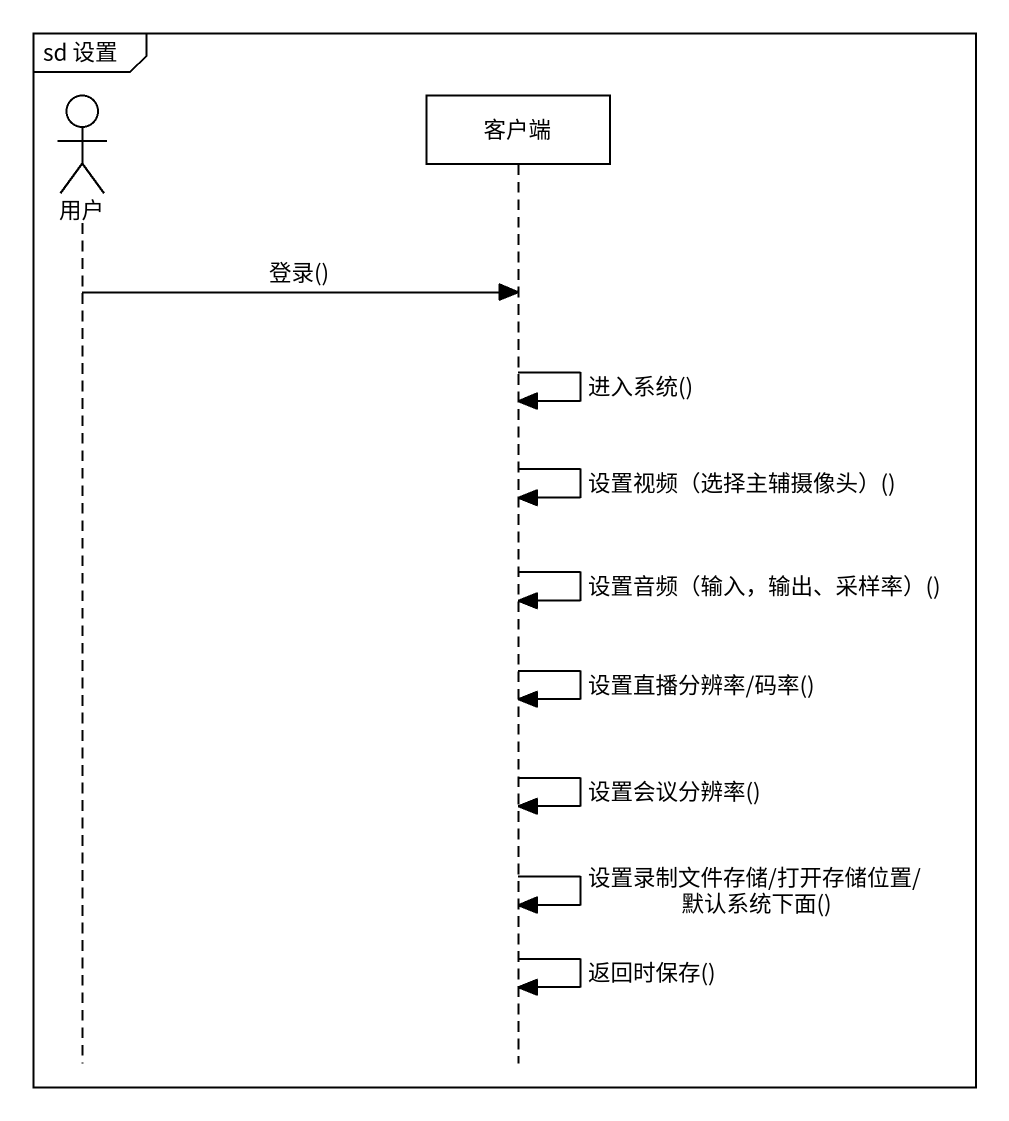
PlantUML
@startuml
mainframe sd 设置
hide footbox
actor 用户
participant 客户端

用户 -> 客户端 : 登录()
客户端 -> 客户端 : 进入系统()
客户端 -> 客户端 : 设置视频（选择主辅摄像头）()
客户端 -> 客户端 : 设置音频（输入，输出、采样率）()
客户端 -> 客户端 : 设置直播分辨率/码率()
客户端 -> 客户端 : 设置会议分辨率()
客户端 -> 客户端 : 设置录制文件存储/打开存储位置/默认系统下面()
客户端 -> 客户端 : 返回时保存()
@enduml
